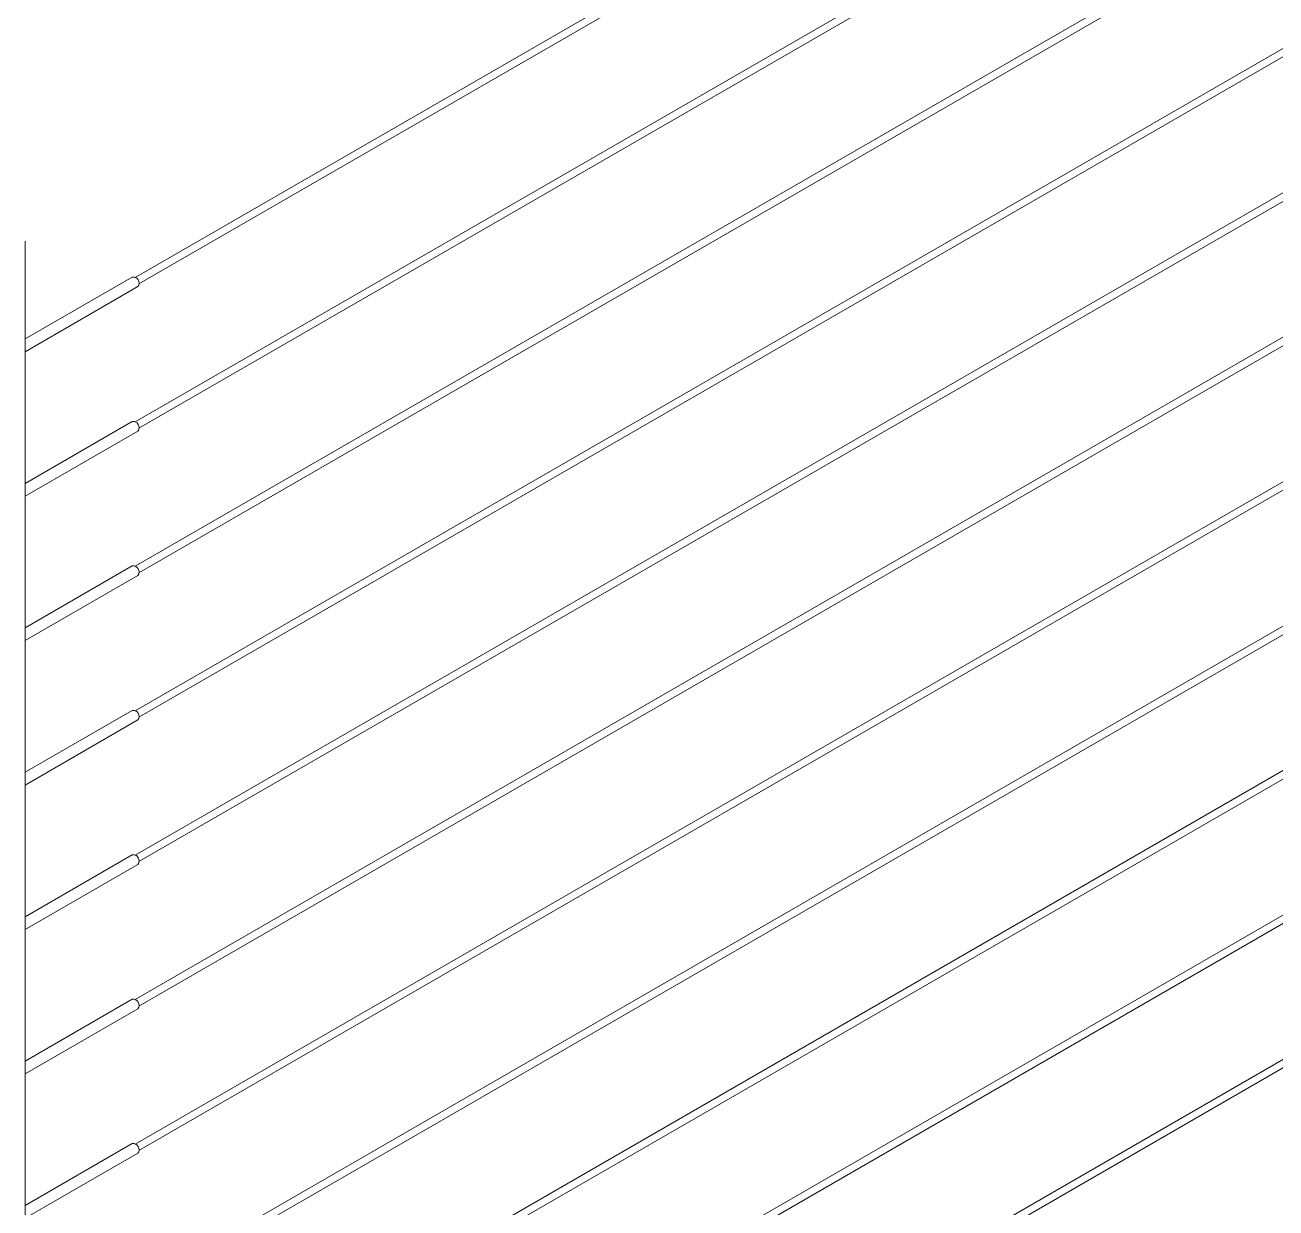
# Model space of a CAD drawing. Header units: inches. Extents: x 0.03 to 2.74, y 0.01 to 1.91.
# Drawn here: x 0.1435 to 0.2794, y 0.9703 to 1.0989 of the extents above; entities that cross this region are included whole.
import ezdxf

# ---------------------------------------------------------------- set-up
doc = ezdxf.new("R2010")
doc.units = ezdxf.units.IN
doc.header["$MEASUREMENT"] = 0

msp = doc.modelspace()

# ---------------------------------------------------------------- linework, layer by layer
at = {"linetype": 'Continuous', "lineweight": 15}
for p, q in [((0.4185985686587316, 1.223401914274633), (0.1554349125331757, 1.071480769325846)), ((0.1558355209997768, 1.070786819916887), (0.4189991771253326, 1.222707964865674)), ((0.4185985686587319, 1.207699206353753), (0.155434912533176, 1.055778061404966)), ((0.1558355209997772, 1.055084111996007), (0.4189991771253327, 1.207005256944794)), ((0.4185985686587319, 1.191996498432873), (0.155434912533176, 1.040075353484086)), ((0.1558355209997772, 1.039381404075127), (0.4189991771253327, 1.191302549023914)), ((0.4185985686587319, 1.176293790511993), (0.155434912533176, 1.024372645563207)), ((0.1558355209997772, 1.023678696154248), (0.4189991771253327, 1.175599841103035)), ((0.4185985686587319, 1.160591082591114), (0.155434912533176, 1.008669937642326)), ((0.1558355209997772, 1.007975988233368), (0.4189991771253328, 1.159897133182155)), ((0.4185985686587318, 1.144888374670234), (0.155434912533176, 0.9929672297214468)), ((0.1558355209997772, 0.9922732803124881), (0.4189991771253328, 1.144194425261275)), ((0.4185985686587318, 1.129185666749354), (0.155434912533176, 0.977264521800567)), ((0.1558355209997772, 0.9765705723916083), (0.4189991771253328, 1.128491717340395)), ((0.4185985686587318, 1.113482958828474), (0.155434912533176, 0.9615618138796872)), ((0.1558355209997772, 0.9608678644707285), (0.4189991771253328, 1.112789009419515)), ((0.4185985686587318, 1.097780250907594), (0.155434912533176, 0.9458591059588074)), ((0.1558355209997772, 0.9451651565498487), (0.4189991771253328, 1.097086301498636)), ((0.4185985686587318, 1.082077542986715), (0.155434912533176, 0.9301563980379276)), ((0.1558355209997772, 0.9294624486289689), (0.4189991771253328, 1.081383593577756)), ((0.1434549106184707, 0.8869900711892375), (0.1434549106184707, 1.075422566239795)), ((0.1551107770749707, 1.071524953847294), (0.1434549106184707, 1.064796165368247)), ((0.1434549106184707, 1.063408341737119), (0.1557116897748722, 1.070484029733856)), ((0.4185985686587318, 1.066374835065835), (0.155434912533176, 0.9144536901170479)), ((0.1558355209997772, 0.9137597407080892), (0.4189991771253328, 1.065680885656876)), ((0.1551107770749711, 1.055822245926414), (0.1434549106184707, 1.049093457447367)), ((0.1434549106184707, 1.047705633816239), (0.1557116897748726, 1.054781321812976)), ((0.1551107770749711, 1.040119538005535), (0.1434549106184707, 1.033390749526487)), ((0.1434549106184707, 1.032002925895359), (0.1557116897748726, 1.039078613892096)), ((0.1551107770749711, 1.024416830084655), (0.1434549106184707, 1.017688041605607)), ((0.1434549106184707, 1.01630021797448), (0.1557116897748726, 1.023375905971217)), ((0.1551107770749711, 1.008714122163775), (0.1434549106184707, 1.001985333684727)), ((0.1434549106184707, 1.0005975100536), (0.1557116897748726, 1.007673198050337)), ((0.1551107770749711, 0.9930114142428952), (0.1434549106184707, 0.9862826257638476)), ((0.1434549106184707, 0.9848948021327201), (0.1557116897748726, 0.9919704901294568)), ((0.1551107770749711, 0.9773087063220154), (0.1434549106184707, 0.9705799178429678)), ((0.1434549106184707, 0.96919209421184), (0.1557116897748726, 0.976267782208577))]:
    msp.add_line(p, q, dxfattribs=at)
for centre, radius, start, end in [((0.1552057235594838, 1.070885853470546), 0.000646114638807888, 321.5444132722794, 98.45021019501257), ((0.1552057235594842, 1.055183145549666), 0.00064611463880775, 321.5444132722948, 98.45021019501499), ((0.1552057235594843, 1.039480437628786), 0.0006461146388076469, 321.5444132722872, 98.45021019502717), ((0.1552057235594844, 1.023777729707906), 0.0006461146388076632, 321.5444132722811, 98.4502101950369), ((0.1552057235594843, 1.008075021787026), 0.0006461146388077794, 321.5444132722718, 98.45021019502717), ((0.1552057235594843, 0.9923723138661465), 0.0006461146388077538, 321.5444132722826, 98.45021019502086), ((0.1552057235594843, 0.9766696059452667), 0.0006461146388077103, 321.5444132722795, 98.45021019502717)]:
    msp.add_arc(centre, radius, start, end, dxfattribs=at)

doc.saveas('drawing.dxf')
